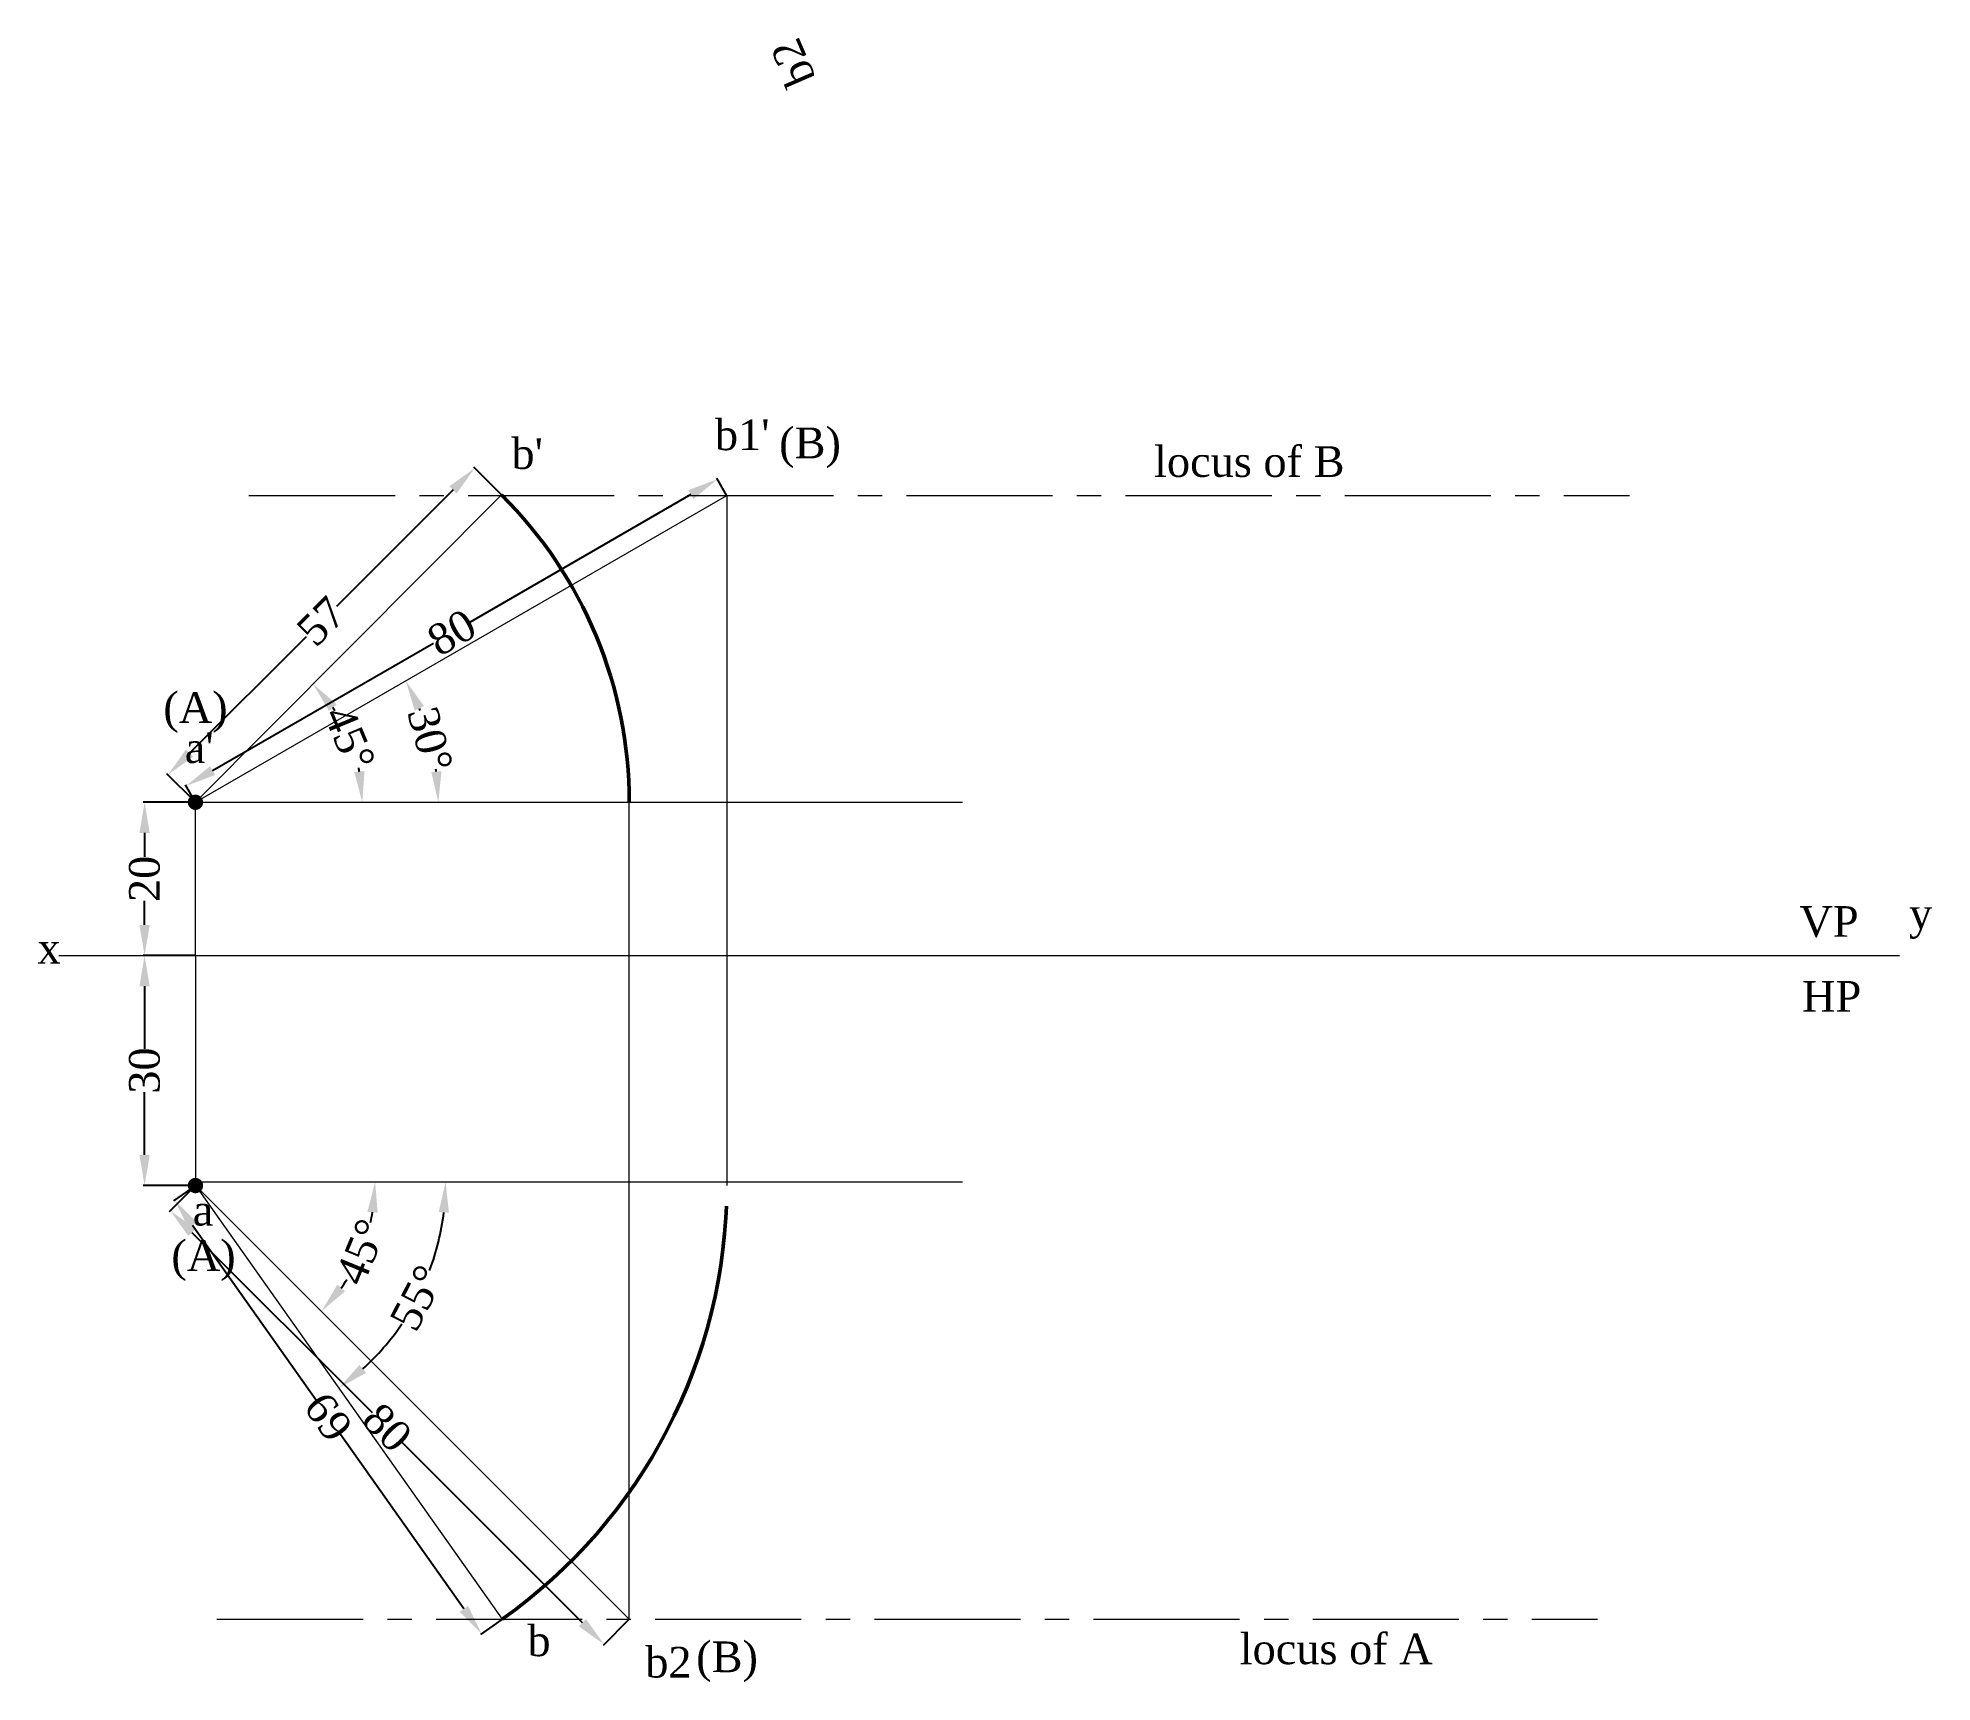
# Paper-space layout 'Layout10' of a CAD drawing. Header units: millimetres. Extents: x 17 to 264, y 9 to 224.
import ezdxf

# ---------------------------------------------------------------- set-up
doc = ezdxf.new("R2010")
doc.units = ezdxf.units.MM
doc.linetypes.add('CENTER2', pattern=[28.575, 19.05, -3.175, 3.175, -3.175])
doc.linetypes.add('CENTERX2', pattern=[101.6, 63.5, -12.7, 12.7, -12.7])
for name, color, linetype, lineweight in [('center line', 250, 'CENTER2', 5), ('projection line', 250, 'Continuous', 5), ('text', 212, 'CENTERX2', 5), ('visible line', 5, 'CENTERX2', 50), ('xy', 1, 'Continuous', 15)]:
    doc.layers.add(name, color=color, linetype=linetype, lineweight=lineweight)
doc.styles.get("Standard").update_dxf_attribs({"font": 'times.ttf', "height": 4})
doc.dimstyles.get("Standard").update_dxf_attribs({"dimtxt": 4, "dimasz": 4, "dimexe": 0.18, "dimexo": 0.0625, "dimgap": 0.09, "dimtad": 0, "dimtoh": 1, "dimdec": 0, "dimzin": 0, "dimdsep": 46, "dimtxsty": 'Standard', "dimcen": 0.09, "dimadec": 0, "dimazin": 0, "dimtfac": 1, "dimtdec": 0, "dimtofl": 0, "dimtmove": 0, "dimatfit": 3, "dimfxl": 1, "dimtolj": 1, "dimtzin": 0, "dimarcsym": 0})

# ---------------------------------------------------------------- blocks, each defined once
blk = doc.blocks.new('*D51')
at = {"layer": 'Defpoints', "color": 0, "transparency": 16777216}
for p in [(37.19, 124.04), (30.56, 104.04), (37.19, 104.04)]:
    blk.add_point(p, dxfattribs=at)
at = {"layer": 'projection line', "color": 0, "lineweight": -2, "transparency": 16777216}
for p, q in [((37.13, 124.04), (30.38, 124.04)), ((30.56, 120.04), (30.56, 116.92)), ((30.56, 108.04), (30.56, 111.17)), ((37.13, 104.04), (30.38, 104.04))]:
    blk.add_line(p, q, dxfattribs=at)
at = {"layer": 'projection line', "color": 0, "transparency": 16777216}
for points in [[(29.89, 120.04), (31.23, 120.04), (30.56, 124.04)], [(29.89, 108.04), (31.23, 108.04), (30.56, 104.04)]]:
    blk.add_solid(points, dxfattribs=at)
at = {"layer": 'projection line', "color": 0, "transparency": 16777216, "insert": (30.56, 114.04), "char_height": 4, "attachment_point": 5, "rotation": 90}
blk.add_mtext('\\A1;20', dxfattribs=at)
blk = doc.blocks.new('*D52')
at = {"layer": 'Defpoints', "color": 0, "transparency": 16777216}
for p in [(37.19, 104.04), (30.56, 74.04), (37.19, 74.04)]:
    blk.add_point(p, dxfattribs=at)
at = {"layer": 'projection line', "color": 0, "lineweight": -2, "transparency": 16777216}
for p, q in [((37.13, 104.04), (30.38, 104.04)), ((30.56, 100.04), (30.56, 91.86)), ((30.56, 78.04), (30.56, 86.23)), ((37.13, 74.04), (30.38, 74.04))]:
    blk.add_line(p, q, dxfattribs=at)
at = {"layer": 'projection line', "color": 0, "transparency": 16777216}
for points in [[(29.89, 100.04), (31.23, 100.04), (30.56, 104.04)], [(29.89, 78.04), (31.23, 78.04), (30.56, 74.04)]]:
    blk.add_solid(points, dxfattribs=at)
at = {"layer": 'projection line', "color": 0, "transparency": 16777216, "insert": (30.56, 89.04), "char_height": 4, "attachment_point": 5, "rotation": 90}
blk.add_mtext('\\A1;30', dxfattribs=at)
blk = doc.blocks.new('*D53')
at = {"layer": 'Defpoints', "color": 0, "transparency": 16777216}
for p in [(106.47, 164.04), (68.37, 129.54), (37.19, 124.04), (37.19, 124.04), (137.19, 124.04)]:
    blk.add_point(p, dxfattribs=at)
at = {"layer": 'projection line', "color": 0, "lineweight": -2, "transparency": 16777216}
for start, end in [(22.1692, 22.757), (7.243, 7.8308)]:
    blk.add_arc((37.19, 124.04), 31.66, start, end, dxfattribs=at)
at = {"layer": 'projection line', "color": 0, "transparency": 16777216}
for points in [[(65.79, 136), (66.99, 136.59), (64.61, 139.88)], [(69.27, 128.08), (67.94, 127.99), (68.86, 124.04)]]:
    blk.add_solid(points, dxfattribs=at)
at = {"layer": 'projection line', "color": 0, "transparency": 16777216, "insert": (67.78, 132.24), "char_height": 4, "attachment_point": 5, "rotation": 285}
blk.add_mtext('\\A1;30°', dxfattribs=at)
blk = doc.blocks.new('*D54')
at = {"layer": 'Defpoints', "color": 0, "transparency": 16777216}
for p in [(37.19, 74.54), (137.19, 74.54), (37.19, 74.04), (57.42, 62.58), (93.76, 17.48)]:
    blk.add_point(p, dxfattribs=at)
at = {"layer": 'projection line', "color": 0, "lineweight": -2, "transparency": 16777216}
for start, end in [(347.184, 350.411), (324.589, 327.816)]:
    blk.add_arc((36.69, 74.54), 23.93, start, end, dxfattribs=at)
at = {"layer": 'projection line', "color": 0, "transparency": 16777216}
for points in [[(59.62, 70.61), (60.95, 70.5), (60.62, 74.54)], [(56.7, 60.25), (55.69, 61.11), (53.61, 57.62)]]:
    blk.add_solid(points, dxfattribs=at)
at = {"layer": 'projection line', "color": 0, "transparency": 16777216, "insert": (58.8, 65.39), "char_height": 4, "attachment_point": 5, "rotation": 67.5}
blk.add_mtext('\\A1;45°', dxfattribs=at)
blk = doc.blocks.new('*D55')
at = {"layer": 'Defpoints', "color": 0, "transparency": 16777216}
for p in [(73.61, 167.63), (77.19, 164.04), (37.19, 124.04)]:
    blk.add_point(p, dxfattribs=at)
at = {"layer": 'projection line', "color": 0, "lineweight": -2, "transparency": 16777216}
for p, q in [((77.15, 164.09), (73.48, 167.76)), ((70.78, 164.8), (55.57, 149.59)), ((36.43, 130.46), (51.65, 145.67)), ((37.15, 124.09), (33.48, 127.76))]:
    blk.add_line(p, q, dxfattribs=at)
at = {"layer": 'projection line', "color": 0, "transparency": 16777216}
for points in [[(70.31, 165.27), (71.25, 164.33), (73.61, 167.63)], [(35.96, 130.93), (36.91, 129.99), (33.61, 127.63)]]:
    blk.add_solid(points, dxfattribs=at)
at = {"layer": 'projection line', "color": 0, "transparency": 16777216, "insert": (53.61, 147.63), "char_height": 4, "attachment_point": 5, "rotation": 45}
blk.add_mtext('\\A1;57', dxfattribs=at)
blk = doc.blocks.new('*D56')
at = {"layer": 'Defpoints', "color": 0, "transparency": 16777216}
for p in [(105.25, 166.17), (106.47, 164.04), (37.19, 124.04)]:
    blk.add_point(p, dxfattribs=at)
at = {"layer": 'projection line', "color": 0, "lineweight": -2, "transparency": 16777216}
for p, q in [((106.44, 164.1), (105.16, 166.33)), ((101.78, 164.17), (73, 147.55)), ((39.43, 128.17), (68.22, 144.79)), ((37.16, 124.1), (35.88, 126.33))]:
    blk.add_line(p, q, dxfattribs=at)
at = {"layer": 'projection line', "color": 0, "transparency": 16777216}
for points in [[(101.45, 164.75), (102.12, 163.59), (105.25, 166.17)], [(39.1, 128.75), (39.76, 127.59), (35.97, 126.17)]]:
    blk.add_solid(points, dxfattribs=at)
at = {"layer": 'projection line', "color": 0, "transparency": 16777216, "insert": (70.61, 146.17), "char_height": 4, "attachment_point": 5, "rotation": 30}
blk.add_mtext('\\A1;80', dxfattribs=at)
blk = doc.blocks.new('*D57')
at = {"layer": 'Defpoints', "color": 0, "transparency": 16777216}
for p in [(37.19, 74.04), (93.76, 17.48), (90.47, 14.19)]:
    blk.add_point(p, dxfattribs=at)
at = {"layer": 'projection line', "color": 0, "lineweight": -2, "transparency": 16777216}
for p, q in [((37.15, 74), (33.78, 70.63)), ((36.73, 67.93), (60.24, 44.42)), ((87.65, 17.02), (64.14, 40.52)), ((93.72, 17.43), (90.35, 14.06))]:
    blk.add_line(p, q, dxfattribs=at)
at = {"layer": 'projection line', "color": 0, "transparency": 16777216}
for points in [[(37.21, 68.4), (36.26, 67.46), (33.91, 70.76)], [(88.12, 17.49), (87.17, 16.55), (90.47, 14.19)]]:
    blk.add_solid(points, dxfattribs=at)
at = {"layer": 'projection line', "color": 0, "transparency": 16777216, "insert": (62.19, 42.47), "char_height": 4, "attachment_point": 5, "rotation": 315}
blk.add_mtext('\\A1;80', dxfattribs=at)
blk = doc.blocks.new('*D58')
at = {"layer": 'Defpoints', "color": 0, "transparency": 16777216}
for p in [(37.19, 74.04), (77.2, 17.48), (74.5, 15.57)]:
    blk.add_point(p, dxfattribs=at)
at = {"layer": 'projection line', "color": 0, "lineweight": -2, "transparency": 16777216}
for p, q in [((37.14, 74.01), (34.35, 72.03)), ((36.81, 68.87), (52.89, 46.13)), ((72.19, 18.84), (56.11, 41.58)), ((77.15, 17.44), (74.35, 15.47))]:
    blk.add_line(p, q, dxfattribs=at)
at = {"layer": 'projection line', "color": 0, "transparency": 16777216}
for points in [[(37.35, 69.26), (36.26, 68.49), (34.5, 72.14)], [(72.74, 19.22), (71.65, 18.45), (74.5, 15.57)]]:
    blk.add_solid(points, dxfattribs=at)
at = {"layer": 'projection line', "color": 0, "transparency": 16777216, "insert": (54.5, 43.85), "char_height": 4, "attachment_point": 5, "rotation": 305.267}
blk.add_mtext('\\A1;69', dxfattribs=at)
blk = doc.blocks.new('*D59')
at = {"layer": 'Defpoints', "color": 0, "transparency": 16777216}
for p in [(77.11, 164.13), (58.2, 129.69), (37.19, 124.04), (37.19, 124.04), (137.19, 124.04)]:
    blk.add_point(p, dxfattribs=at)
at = {"layer": 'projection line', "color": 0, "lineweight": -2, "transparency": 16777216}
for start, end in [(33.224, 34.5654), (10.5524, 11.8938)]:
    blk.add_arc((37.19, 124.04), 21.75, start, end, dxfattribs=at)
at = {"layer": 'projection line', "color": 0, "transparency": 16777216}
for points in [[(54.59, 135.96), (55.61, 136.81), (52.54, 139.46)], [(59.24, 128.09), (57.91, 127.97), (58.94, 124.04)]]:
    blk.add_solid(points, dxfattribs=at)
at = {"layer": 'projection line', "color": 0, "transparency": 16777216, "insert": (57.28, 132.39), "char_height": 4, "attachment_point": 5, "rotation": 292.5589}
blk.add_mtext('\\A1;45°', dxfattribs=at)
blk = doc.blocks.new('*D60')
at = {"layer": 'Defpoints', "color": 0, "transparency": 16777216}
for p in [(37.19, 74.54), (137.19, 74.54), (37.19, 74.04), (63.35, 54.94), (77.2, 17.48)]:
    blk.add_point(p, dxfattribs=at)
at = {"layer": 'projection line', "color": 0, "lineweight": -2, "transparency": 16777216}
for start, end in [(339.4782, 353.0456), (312.2214, 325.7889)]:
    blk.add_arc((36.84, 74.54), 32.98, start, end, dxfattribs=at)
at = {"layer": 'projection line', "color": 0, "transparency": 16777216}
for points in [[(68.91, 70.59), (70.24, 70.51), (69.81, 74.54)], [(59.42, 49.6), (58.58, 50.64), (55.88, 47.62)]]:
    blk.add_solid(points, dxfattribs=at)
at = {"layer": 'projection line', "color": 0, "transparency": 16777216, "insert": (66.12, 59.39), "char_height": 4, "attachment_point": 5, "rotation": 62.6335}
blk.add_mtext('\\A1;55°', dxfattribs=at)

psp = doc.layouts.new('Layout10')

# ---------------------------------------------------------------- linework, layer by layer
at = {"layer": 'center line'}
for p, q in [((44.17, 164.04), (224.17, 164.04)), ((30.18, 124.04), (30.18, 124.04)), ((39.99, 17.48), (219.99, 17.48))]:
    psp.add_line(p, q, dxfattribs=at)
at = {"layer": 'projection line'}
for p, q in [((37.19, 124.04), (77.11, 164.13)), ((37.19, 124.04), (106.47, 164.04)), ((106.47, 164.04), (106.47, 74.04)), ((37.19, 104.04), (37.19, 124.04)), ((37.19, 124.04), (137.19, 124.04)), ((93.76, 17.48), (93.76, 124.98)), ((37.19, 104.04), (37.19, 74.04)), ((37.19, 74.54), (137.19, 74.54)), ((37.19, 74.04), (93.76, 17.48)), ((37.19, 74.04), (77.2, 17.48))]:
    psp.add_line(p, q, dxfattribs=at)
at = {"layer": 'projection line', "const_width": 1}
for points in [[(36.69, 124.04, 1), (37.69, 124.04, 1)], [(36.69, 74.04, 1), (37.69, 74.04, 1)]]:
    psp.add_lwpolyline(points, format="xyb", close=True, dxfattribs=at)
at = {"layer": 'visible line'}
for centre, radius, start, end in [((37.19, 124.04), 56.57, 0, 45.1178), ((37.19, 74.04), 69.28, 305.2644, 0)]:
    psp.add_arc(centre, radius, start, end, dxfattribs=at)
at = {"layer": 'xy'}
psp.add_line((19.39, 104.04), (259.39, 104.04), dxfattribs=at)

# ---------------------------------------------------------------- texts
at = {"layer": 'text'}
psp.add_text('b2', height=4, rotation=113.4478, dxfattribs=at).set_placement((118.15, 218.51))
for s, p in [("b1'", (104.92, 169.97)), ('(B)', (113.3, 168.92)), ("b'", (78.39, 167.52)), ('locus of B', (162.18, 166.48)), ('(A)', (33, 134.39)), ("a'", (35.8, 129.16)), ('VP', (246.32, 106.49)), ('y', (260.63, 107.53)), ('x', (16.59, 103)), ('HP', (246.67, 96.72)), ('a', (36.84, 68.82)), ('(A)', (34.05, 62.89)), ('b', (80.48, 12.66)), ('locus of A', (173.35, 11.61)), ('b2', (95.84, 9.87)), ('(B)', (102.48, 10.57))]:
    psp.add_text(s, height=4, dxfattribs=at).set_placement(p)

# ---------------------------------------------------------------- dimensions: what is measured, and where the dimension line sits
at = {"layer": 'projection line'}
for p1, p2, distance, picture, middle in [((37.19, 124.04), (77.19, 164.04), 5.07, '*D55', (53.61, 147.63)), ((37.19, 124.04), (106.47, 164.04), 2.45, '*D56', (70.61, 146.17)), ((37.19, 74.04), (93.76, 17.48), -4.65, '*D57', (62.19, 42.47)), ((37.19, 74.04), (77.2, 17.48), -3.3, '*D58', (54.5, 43.85))]:
    dim = psp.add_aligned_dim(p1=p1, p2=p2, distance=distance, dimstyle='Standard', dxfattribs=at)
    dim.commit()
    dim.dimension.update_dxf_attribs({"geometry": picture, "text_midpoint": middle})
for base, line1, line2, picture, middle in [((58.2, 129.69), ((37.19, 124.04), (137.19, 124.04)), ((37.19, 124.04), (77.11, 164.13)), '*D59', (57.28, 132.39)), ((68.37, 129.54), ((37.19, 124.04), (137.19, 124.04)), ((37.19, 124.04), (106.47, 164.04)), '*D53', (67.78, 132.24)), ((57.42, 62.58), ((37.19, 74.04), (93.76, 17.48)), ((37.19, 74.54), (137.19, 74.54)), '*D54', (58.8, 65.39)), ((63.35, 54.94), ((37.19, 74.04), (77.2, 17.48)), ((37.19, 74.54), (137.19, 74.54)), '*D60', (66.12, 59.39))]:
    dim = psp.add_angular_dim_2l(base=base, line1=line1, line2=line2, dimstyle='Standard', dxfattribs=at)
    dim.commit()
    dim.dimension.update_dxf_attribs({"geometry": picture, "text_midpoint": middle})
for base, p1, p2, picture, middle in [((30.56, 104.04), (37.19, 124.04), (37.19, 104.04), '*D51', (30.56, 114.04)), ((30.56, 74.04), (37.19, 104.04), (37.19, 74.04), '*D52', (30.56, 89.04))]:
    dim = psp.add_linear_dim(base=base, p1=p1, p2=p2, angle=90, dimstyle='Standard', dxfattribs=at)
    dim.commit()
    dim.dimension.update_dxf_attribs({"geometry": picture, "text_midpoint": middle})

doc.saveas('drawing.dxf')
